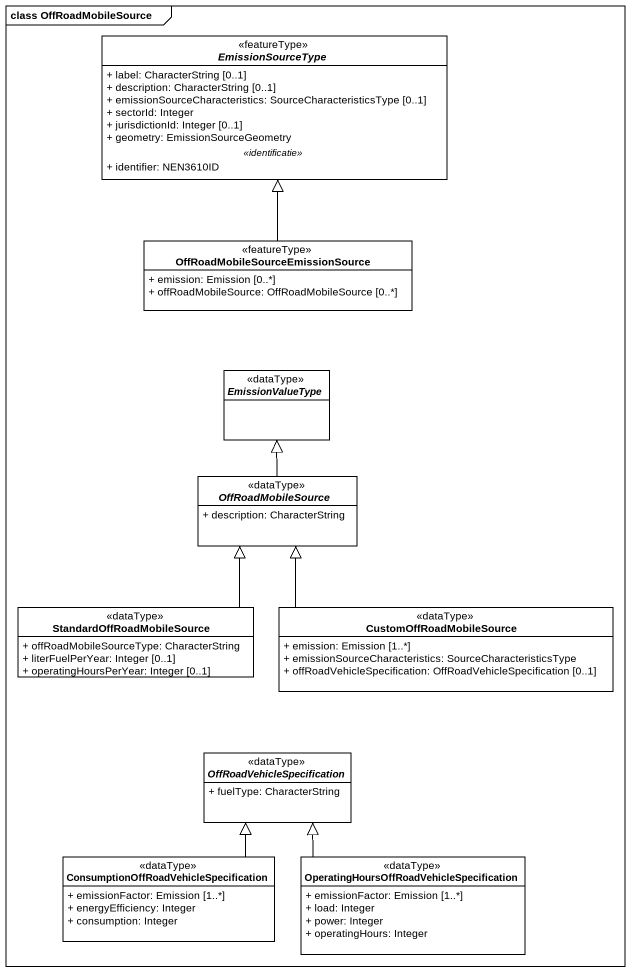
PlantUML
@startuml
mainframe class OffRoadMobileSource
hide circle
hide empty members
skinparam classAttributeIconSize 0
abstract class EmissionSourceType <<featureType>> {
  + label: CharacterString [0..1]
  + description: CharacterString [0..1]
  + emissionSourceCharacteristics: SourceCharacteristicsType [0..1]
  + sectorId: Integer
  + jurisdictionId: Integer [0..1]
  + geometry: EmissionSourceGeometry
  .. <<identificatie>> ..
  + identifier: NEN3610ID
}
class "OffRoadMobileSourceEmissionSource" as OffRoadMobileSourceEmissionS <<featureType>> {
  + emission: Emission [0..*]
  + offRoadMobileSource: OffRoadMobileSource [0..*]
}
abstract class EmissionValueType <<dataType>>
abstract class OffRoadMobileSource <<dataType>> {
  + description: CharacterString
}
class StandardOffRoadMobileSource <<dataType>> {
  + offRoadMobileSourceType: CharacterString
  + literFuelPerYear: Integer [0..1]
  + operatingHoursPerYear: Integer [0..1]
}
class CustomOffRoadMobileSource <<dataType>> {
  + emission: Emission [1..*]
  + emissionSourceCharacteristics: SourceCharacteristicsType
  + offRoadVehicleSpecification: OffRoadVehicleSpecification [0..1]
}
abstract class OffRoadVehicleSpecification <<dataType>> {
  + fuelType: CharacterString
}
class "ConsumptionOffRoadVehicleSpecification" as ConsumptionOffRoadVehicleSpe <<dataType>> {
  + emissionFactor: Emission [1..*]
  + energyEfficiency: Integer
  + consumption: Integer
}
class "OperatingHoursOffRoadVehicleSpecification" as OperatingHoursOffRoadVehicle <<dataType>> {
  + emissionFactor: Emission [1..*]
  + load: Integer
  + power: Integer
  + operatingHours: Integer
}
OffRoadMobileSourceEmissionS -up-|> EmissionSourceType
OffRoadMobileSource -up-|> EmissionValueType
StandardOffRoadMobileSource -up-|> OffRoadMobileSource
CustomOffRoadMobileSource -up-|> OffRoadMobileSource
ConsumptionOffRoadVehicleSpe -up-|> OffRoadVehicleSpecification
OperatingHoursOffRoadVehicle -up-|> OffRoadVehicleSpecification
@enduml
